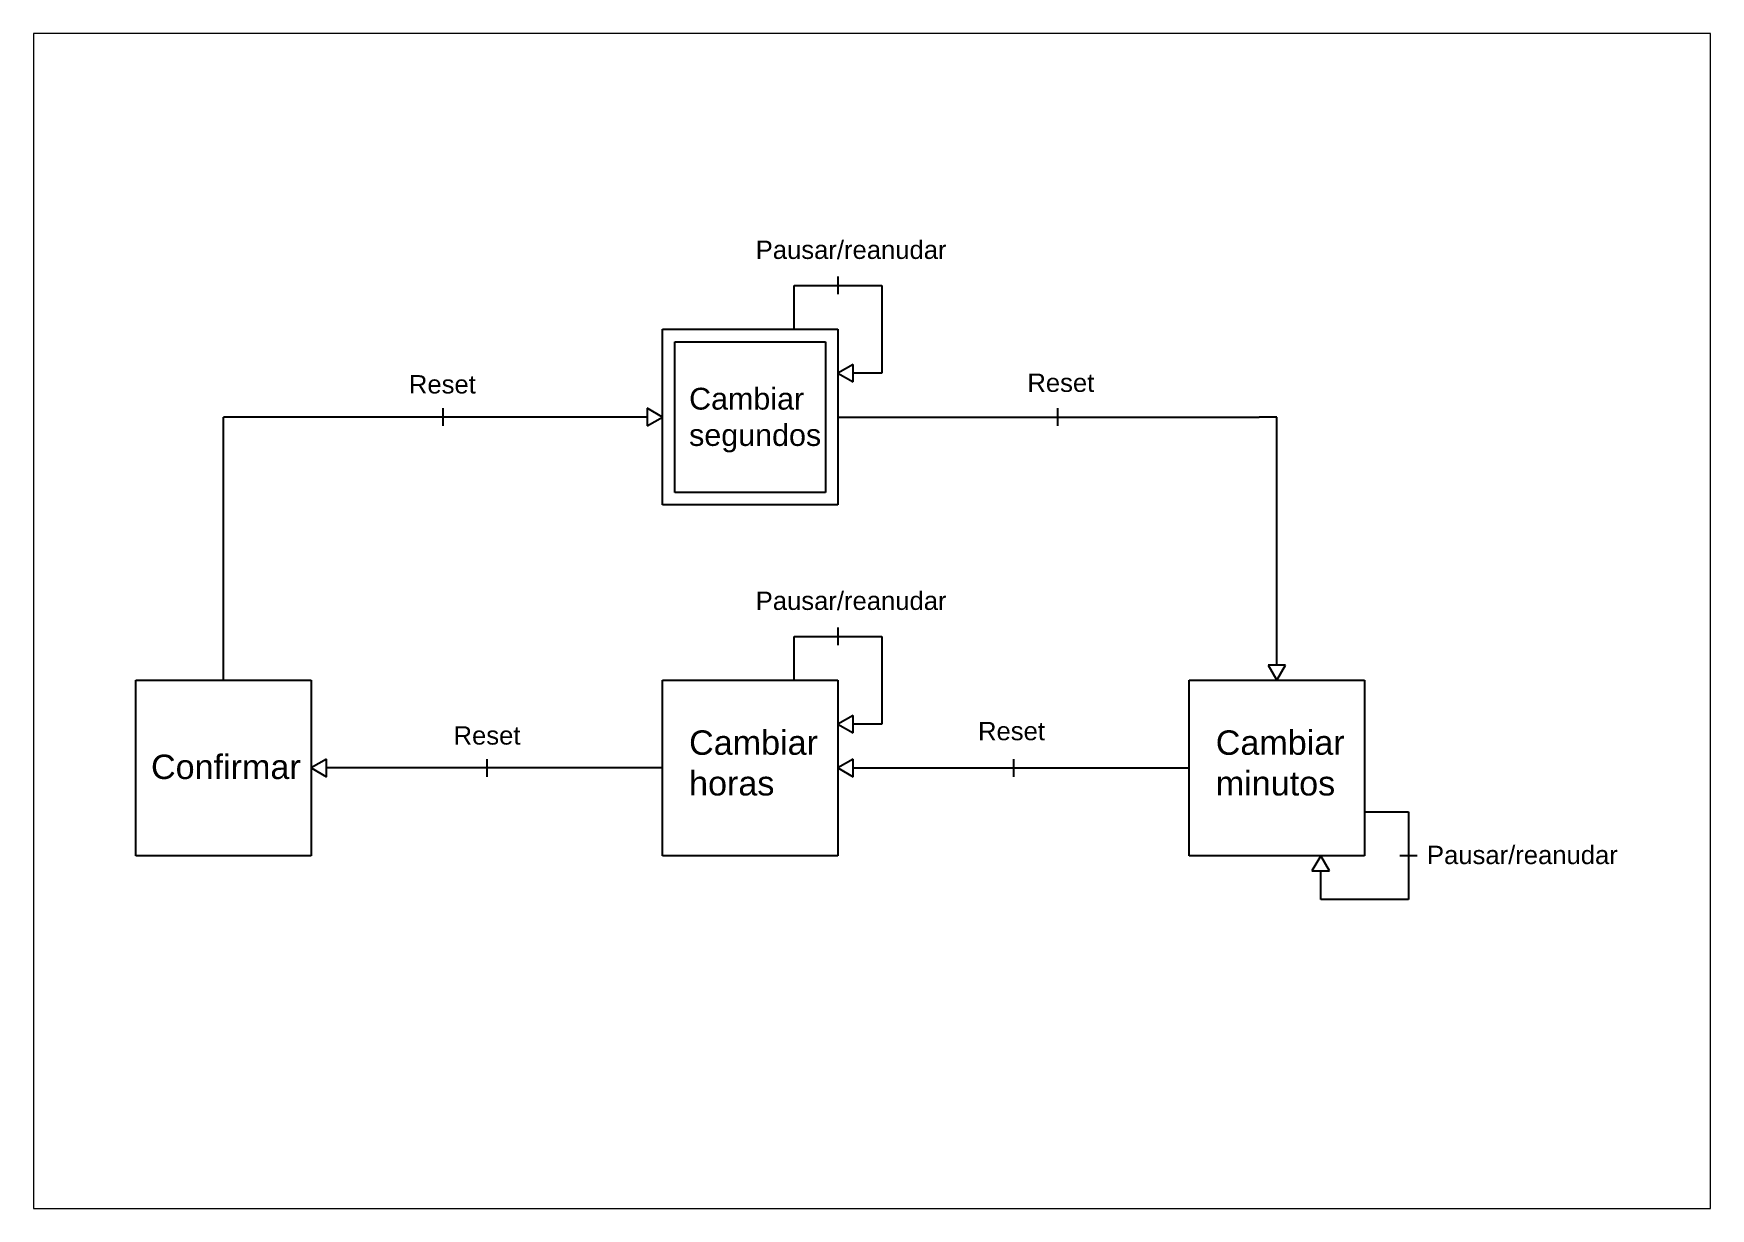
# Paper-space layout 'Cambiar hora' of a CAD drawing. Header units: millimetres. Extents: x 29 to 262, y 20 to 183.
# The model-space entities are those that its viewports show. They can reach past a viewport. Long polylines and large blocks are cut down to what shows.
import ezdxf

# ---------------------------------------------------------------- set-up
doc = ezdxf.new("R2010")
doc.units = ezdxf.units.MM
doc.styles.get("Standard").update_dxf_attribs({"font": 'arial.ttf'})

msp = doc.modelspace()

# ---------------------------------------------------------------- linework, layer by layer
for p, q in [((35810.8, 3390.7), (35810.8, 3290.7)), ((35560.8, 3090.7), (35560.8, 3340.7)), ((35560.8, 3340.7), (35810.8, 3340.7)), ((35810.8, 3340.7), (36060.8, 3340.7)), ((36060.8, 3340.7), (36060.8, 2840.7)), ((34810.8, 3090.7), (35810.8, 3090.7)), ((34810.8, 2090.7), (34810.8, 3090.7)), ((35810.8, 3090.7), (35810.8, 2090.7)), ((34881.5, 2161.4), (34881.5, 3020)), ((34881.5, 3020), (35740.1, 3020)), ((35740.1, 3020), (35740.1, 2161.4)), ((35897.4, 2890.7), (35810.8, 2840.7)), ((35897.4, 2790.7), (35897.4, 2890.7)), ((35810.8, 2840.7), (35897.4, 2790.7)), ((36060.8, 2840.7), (35897.4, 2840.7)), ((34724.2, 2590.7), (32310.8, 2590.7)), ((32310.8, 1090.7), (32310.8, 2590.7)), ((33560.8, 2640.7), (33560.8, 2540.7)), ((34724.2, 2640.7), (34724.2, 2540.7)), ((34810.8, 2590.7), (34724.2, 2640.7)), ((34724.2, 2540.7), (34810.8, 2590.7)), ((35810.8, 2590.7), (38209.8, 2590.7)), ((37060.8, 2640.7), (37060.8, 2540.7)), ((38310.8, 2590.7), (38209.8, 2590.7)), ((38310.8, 1177.3), (38310.8, 2590.7)), ((35740.1, 2161.4), (34881.5, 2161.4)), ((35810.8, 2090.7), (34810.8, 2090.7)), ((35560.8, 1090.7), (35560.8, 1340.7)), ((35560.8, 1340.7), (35810.8, 1340.7)), ((35810.8, 1390.7), (35810.8, 1290.7)), ((35810.8, 1340.7), (36060.8, 1340.7)), ((36060.8, 1340.7), (36060.8, 840.7)), ((38360.8, 1177.3), (38260.8, 1177.3)), ((38260.8, 1177.3), (38310.8, 1090.7)), ((38310.8, 1090.7), (38360.8, 1177.3)), ((31810.8, 1090.7), (32810.8, 1090.7)), ((31810.8, 90.7), (31810.8, 1090.7)), ((32810.8, 1090.7), (32810.8, 90.7)), ((34810.8, 1090.7), (35810.8, 1090.7)), ((34810.8, 90.7), (34810.8, 1090.7)), ((35810.8, 1090.7), (35810.8, 90.7)), ((37810.8, 1090.7), (38810.8, 1090.7)), ((37810.8, 90.7), (37810.8, 1090.7)), ((38810.8, 1090.7), (38810.8, 90.7)), ((35897.4, 890.7), (35810.8, 840.7)), ((35897.4, 790.7), (35897.4, 890.7)), ((35810.8, 840.7), (35897.4, 790.7)), ((36060.8, 840.7), (35897.4, 840.7)), ((32897.4, 640.7), (32810.8, 590.7)), ((32810.8, 590.7), (32897.4, 540.7)), ((32897.4, 540.7), (32897.4, 640.7)), ((34810.8, 590.7), (32897.4, 590.7)), ((33810.8, 640.7), (33810.8, 540.7)), ((35897.4, 640.7), (35810.8, 590.7)), ((35810.8, 590.7), (35897.4, 540.7)), ((35897.4, 540.7), (35897.4, 640.7)), ((35897.4, 590.7), (37810.8, 590.7)), ((36810.8, 640.7), (36810.8, 540.7)), ((38810.8, 340.7), (39060.8, 340.7)), ((39060.8, 340.7), (39060.8, 90.7)), ((32810.8, 90.7), (31810.8, 90.7)), ((35810.8, 90.7), (34810.8, 90.7)), ((38810.8, 90.7), (37810.8, 90.7)), ((38560.8, 90.7), (38510.8, 4.1)), ((38510.8, 4.1), (38610.8, 4.1)), ((38610.8, 4.1), (38560.8, 90.7)), ((38560.8, -159.3), (38560.8, 4.1)), ((39110.8, 90.7), (39010.8, 90.7)), ((39060.8, 90.7), (39060.8, -159.3)), ((39060.8, -159.3), (38560.8, -159.3))]:
    msp.add_line(p, q)

# ---------------------------------------------------------------- texts
at = {"attachment_point": 1}
for s, width, gutter_width, insert, char_height in [('Pausar/reanudar', 538.986, 261.2, (35342.5, 3595.9), 104.463), ('Reset', 538.986, 261.2, (33367, 2829.3), 104.46), ('Reset', 538.986, 261.2, (36890, 2838.2), 104.46), ('Cambiar\\Psegundos', 640.812, 310.5, (34963, 2757.2), 124.2), ('Pausar/reanudar', 538.986, 261.2, (35342.5, 1595.9), 104.463), ('Reset', 538.986, 261.2, (33621.3, 828.5), 104.46), ('Cambiar\\Phoras', 717.669, 347.7, (34963, 805), 139.09), ('Reset', 538.986, 261.2, (36608.8, 853.3), 104.46), ('Cambiar\\Pminutos', 717.669, 347.7, (37963, 805), 139.09), ('Confirmar', 717.669, 347.7, (31898, 666.9), 139.09), ('Pausar/reanudar', 538.986, 261.2, (39166.2, 147.6), 104.463)]:
    msp.add_mtext_dynamic_manual_height_columns(s, width=width, gutter_width=gutter_width, heights=[0], dxfattribs=dict(at, insert=insert, char_height=char_height))

psp = doc.layouts.new('Cambiar hora')

# ---------------------------------------------------------------- viewports
at = {"layer": '0'}
psp.add_viewport(center=(145.29, 101.83), size=(232.46, 162.9325), view_center_point=(36004.98, 1428.19), view_height=6695.1386, dxfattribs=at)

doc.saveas('drawing.dxf')
